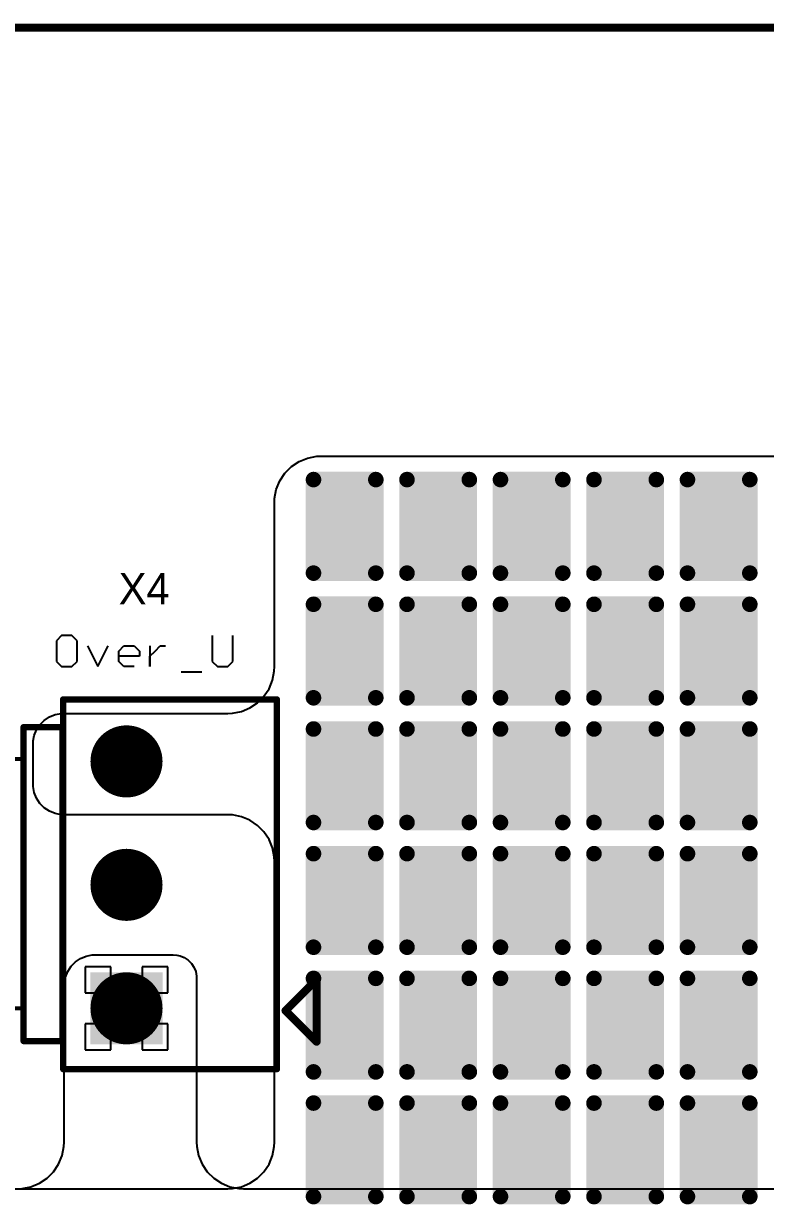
# Model space of a CAD drawing. Header units: millimetres. Extents: x 25 to 183, y 185 to 406.
# Drawn here: x 116.85 to 140.65, y 367.65 to 405.53 of the extents above; entities that cross this region are included whole.
import ezdxf

# ---------------------------------------------------------------- set-up
doc = ezdxf.new("R2010")
doc.units = ezdxf.units.MM
for name, color, linetype in [('BottomLayer', 5, 'Continuous'), ('BottomSolder', 6, 'Continuous'), ('Mechanical1', 6, 'Continuous'), ('PadHoleLayer', 156, 'Continuous'), ('TopLayer', 1, 'Continuous'), ('TopOverlay', 2, 'Continuous'), ('TopSolder', 216, 'Continuous')]:
    doc.layers.add(name, color=color, linetype=linetype)

# ---------------------------------------------------------------- blocks, each defined once
blk = doc.blocks.new('B3P_VH_1846')
at = {"layer": 'BottomLayer', "const_width": 1.028}
for points in [[(-0.514, 0, 1), (0.514, 0, 1)], [(3.446, 0, 1), (4.474, 0, 1)], [(7.406, 0, 1), (8.434, 0, 1)]]:
    blk.add_lwpolyline(points, format="xyb", close=True, dxfattribs=at)
at = {"layer": 'BottomSolder', "const_width": 1.156}
for points in [[(-0.578, 0, 1), (0.578, 0, 1)], [(3.382, 0, 1), (4.538, 0, 1)], [(7.342, 0, 1), (8.498, 0, 1)]]:
    blk.add_lwpolyline(points, format="xyb", close=True, dxfattribs=at)
at = {"layer": 'PadHoleLayer', "const_width": 0.75}
for points in [[(-0.375, 0, 1), (0.375, 0, 1)], [(3.585, 0, 1), (4.335, 0, 1)], [(7.545, 0, 1), (8.295, 0, 1)]]:
    blk.add_lwpolyline(points, format="xyb", close=True, dxfattribs=at)
at = {"layer": 'TopLayer', "const_width": 1.028}
for points in [[(3.446, 0, 1), (4.474, 0, 1)], [(7.406, 0, 1), (8.434, 0, 1)]]:
    blk.add_lwpolyline(points, format="xyb", close=True, dxfattribs=at)
at = {"layer": 'TopLayer'}
blk.add_solid([(-1.028, -1.028), (1.028, -1.028), (-1.028, 1.028), (1.028, 1.028)], dxfattribs=at)
at = {"layer": 'TopOverlay'}
for points, const_width in [([(0, 5.08), (0, 3.302)], 0.127), ([(0, 5.08), (8.001, 5.08)], 0.127), ([(8.001, 5.08), (8.001, 3.302)], 0.127), ([(-1.05, 3.302), (-1.05, 2.05)], 0.203), ([(-1.05, 3.302), (9.017, 3.302)], 0.203), ([(0, 3.302), (8.001, 3.302)], 0.127), ([(9.017, 3.302), (9.017, 2.05)], 0.203), ([(-1.95, 2.032), (9.906, 2.032)], 0.203), ([(-1.95, 2.032), (-1.95, -4.826)], 0.203), ([(-1.05, 2.05), (9.017, 2.05)], 0.203), ([(9.906, 2.032), (9.906, -4.826)], 0.203), ([(-1.95, -4.826), (9.906, -4.826)], 0.203), ([(-0.075, -5.1), (-1.075, -6.1)], 0.254), ([(-0.075, -5.1), (0.925, -6.1)], 0.254), ([(-1.075, -6.1), (0.925, -6.1)], 0.254)]:
    blk.add_lwpolyline(points, dxfattribs=dict(at, const_width=const_width))
for points, const_width in [([(-0.032, 5.08, 1), (0.032, 5.08, 1)], 0.0635), ([(-0.032, 5.08, 1), (0.032, 5.08, 1)], 0.0635), ([(7.969, 5.08, 1), (8.033, 5.08, 1)], 0.0635), ([(7.969, 5.08, 1), (8.033, 5.08, 1)], 0.0635), ([(-1.101, 3.302, 1), (-0.999, 3.302, 1)], 0.102), ([(-1.101, 3.302, 1), (-0.999, 3.302, 1)], 0.102), ([(-0.032, 3.302, 1), (0.032, 3.302, 1)], 0.0635), ([(-0.032, 3.302, 1), (0.032, 3.302, 1)], 0.0635), ([(7.969, 3.302, 1), (8.033, 3.302, 1)], 0.0635), ([(7.969, 3.302, 1), (8.033, 3.302, 1)], 0.0635), ([(8.966, 3.302, 1), (9.068, 3.302, 1)], 0.102), ([(8.966, 3.302, 1), (9.068, 3.302, 1)], 0.102), ([(-2.001, 2.032, 1), (-1.899, 2.032, 1)], 0.102), ([(-2.001, 2.032, 1), (-1.899, 2.032, 1)], 0.102), ([(-1.101, 2.05, 1), (-0.999, 2.05, 1)], 0.102), ([(-1.101, 2.05, 1), (-0.999, 2.05, 1)], 0.102), ([(8.966, 2.05, 1), (9.068, 2.05, 1)], 0.102), ([(8.966, 2.05, 1), (9.068, 2.05, 1)], 0.102), ([(9.855, 2.032, 1), (9.957, 2.032, 1)], 0.102), ([(9.855, 2.032, 1), (9.957, 2.032, 1)], 0.102), ([(-2.001, -4.826, 1), (-1.899, -4.826, 1)], 0.102), ([(-2.001, -4.826, 1), (-1.899, -4.826, 1)], 0.102), ([(9.855, -4.826, 1), (9.957, -4.826, 1)], 0.102), ([(9.855, -4.826, 1), (9.957, -4.826, 1)], 0.102), ([(-0.138, -5.1, 1), (-0.011, -5.1, 1)], 0.127), ([(-0.138, -5.1, 1), (-0.011, -5.1, 1)], 0.127), ([(-1.138, -6.1, 1), (-1.011, -6.1, 1)], 0.127), ([(-1.138, -6.1, 1), (-1.011, -6.1, 1)], 0.127), ([(0.862, -6.1, 1), (0.989, -6.1, 1)], 0.127), ([(0.862, -6.1, 1), (0.989, -6.1, 1)], 0.127)]:
    blk.add_lwpolyline(points, format="xyb", close=True, dxfattribs=dict(at, const_width=const_width))
at = {"layer": 'TopSolder', "const_width": 1.156}
for points in [[(3.382, 0, 1), (4.538, 0, 1)], [(7.342, 0, 1), (8.498, 0, 1)]]:
    blk.add_lwpolyline(points, format="xyb", close=True, dxfattribs=at)
at = {"layer": 'TopSolder'}
blk.add_solid([(-1.156, -1.156), (1.156, -1.156), (-1.156, 1.156), (1.156, 1.156)], dxfattribs=at)

msp = doc.modelspace()

# ---------------------------------------------------------------- linework, layer by layer
at = {"layer": 'BottomLayer'}
for p, q in [((125.962, 391.592), (126.252, 391.65)), ((126.252, 391.65), (126.4, 391.65)), ((126.4, 391.65), (127.4, 391.65)), ((127.4, 391.65), (127.9, 391.65)), ((127.9, 391.65), (156.899, 391.65)), ((125.235, 391.106), (125.444, 391.315)), ((125.444, 391.315), (125.689, 391.479)), ((125.689, 391.479), (125.962, 391.592)), ((125.071, 390.86), (125.235, 391.106)), ((124.9, 390.298), (124.957, 390.587)), ((124.957, 390.587), (125.071, 390.86)), ((124.9, 390.15), (124.9, 390.298)), ((124.9, 390.023), (124.9, 390.15)), ((124.9, 390.15), (124.9, 390.15)), ((124.9, 384.9), (124.9, 390.023)), ((124.893, 384.753), (124.9, 384.9)), ((124.723, 384.193), (124.835, 384.465)), ((124.835, 384.465), (124.893, 384.753)), ((124.56, 383.948), (124.723, 384.193)), ((124.107, 383.577), (124.352, 383.74)), ((124.352, 383.74), (124.56, 383.948)), ((117.676, 383.286), (117.858, 383.362)), ((117.858, 383.362), (118.051, 383.4)), ((118.051, 383.4), (118.15, 383.4)), ((118.15, 383.4), (123.274, 383.4)), ((123.274, 383.4), (123.275, 383.4)), ((123.275, 383.4), (123.4, 383.4)), ((123.4, 383.4), (123.547, 383.407)), ((123.4, 383.4), (123.4, 383.4)), ((123.547, 383.407), (123.835, 383.465)), ((123.835, 383.465), (124.107, 383.577)), ((117.264, 382.874), (117.373, 383.037)), ((117.373, 383.037), (117.512, 383.177)), ((117.512, 383.177), (117.676, 383.286)), ((117.155, 382.525), (117.188, 382.692)), ((117.188, 382.692), (117.264, 382.874)), ((117.15, 382.4), (117.151, 382.426)), ((117.15, 381.052), (117.15, 382.4)), ((117.15, 382.4), (117.15, 382.4)), ((117.151, 382.426), (117.155, 382.525)), ((117.188, 380.858), (117.15, 381.052)), ((117.264, 380.676), (117.188, 380.858)), ((117.373, 380.513), (117.264, 380.676)), ((117.512, 380.373), (117.373, 380.513)), ((117.676, 380.264), (117.512, 380.373)), ((117.858, 380.189), (117.676, 380.264)), ((118.051, 380.15), (117.858, 380.189)), ((118.15, 380.15), (118.051, 380.15)), ((123.4, 380.15), (118.15, 380.15)), ((118.15, 380.15), (118.15, 380.15)), ((123.547, 380.143), (123.4, 380.15)), ((123.835, 380.085), (123.547, 380.143)), ((124.107, 379.973), (123.835, 380.085)), ((124.352, 379.809), (124.107, 379.973)), ((124.559, 379.602), (124.352, 379.809)), ((124.723, 379.357), (124.559, 379.602)), ((124.835, 379.085), (124.723, 379.357)), ((124.893, 378.797), (124.835, 379.085)), ((124.9, 378.65), (124.893, 378.797)), ((124.9, 369.65), (124.9, 378.65)), ((124.9, 378.65), (124.9, 378.65)), ((124.9, 378.65), (124.9, 378.65)), ((124.835, 369.214), (124.893, 369.503)), ((124.893, 369.503), (124.9, 369.65)), ((124.56, 368.698), (124.723, 368.943)), ((124.723, 368.943), (124.835, 369.214)), ((124.352, 368.49), (124.56, 368.698)), ((123.547, 368.157), (123.835, 368.214)), ((123.835, 368.214), (124.107, 368.327)), ((124.107, 368.327), (124.352, 368.49)), ((80.9, 368.15), (123.274, 368.15)), ((123.274, 368.15), (123.275, 368.15)), ((123.275, 368.15), (123.4, 368.15)), ((123.4, 368.15), (123.547, 368.157)), ((123.4, 368.15), (123.4, 368.15))]:
    msp.add_line(p, q, dxfattribs=at)
at = {"layer": 'BottomSolder', "const_width": 0.25}
for points in [[(126.025, 390.9, 1), (126.275, 390.9, 1)], [(128.025, 390.9, 1), (128.275, 390.9, 1)], [(129.025, 390.9, 1), (129.275, 390.9, 1)], [(131.025, 390.9, 1), (131.275, 390.9, 1)], [(132.025, 390.9, 1), (132.275, 390.9, 1)], [(134.025, 390.9, 1), (134.275, 390.9, 1)], [(135.025, 390.9, 1), (135.275, 390.9, 1)], [(137.025, 390.9, 1), (137.275, 390.9, 1)], [(138.025, 390.9, 1), (138.275, 390.9, 1)], [(140.025, 390.9, 1), (140.275, 390.9, 1)], [(126.025, 387.9, 1), (126.275, 387.9, 1)], [(128.025, 387.9, 1), (128.275, 387.9, 1)], [(129.025, 387.9, 1), (129.275, 387.9, 1)], [(131.025, 387.9, 1), (131.275, 387.9, 1)], [(132.025, 387.9, 1), (132.275, 387.9, 1)], [(134.025, 387.9, 1), (134.275, 387.9, 1)], [(135.025, 387.9, 1), (135.275, 387.9, 1)], [(137.025, 387.9, 1), (137.275, 387.9, 1)], [(138.025, 387.9, 1), (138.275, 387.9, 1)], [(140.025, 387.9, 1), (140.275, 387.9, 1)], [(126.025, 386.9, 1), (126.275, 386.9, 1)], [(128.025, 386.9, 1), (128.275, 386.9, 1)], [(129.025, 386.9, 1), (129.275, 386.9, 1)], [(131.025, 386.9, 1), (131.275, 386.9, 1)], [(132.025, 386.9, 1), (132.275, 386.9, 1)], [(134.025, 386.9, 1), (134.275, 386.9, 1)], [(135.025, 386.9, 1), (135.275, 386.9, 1)], [(137.025, 386.9, 1), (137.275, 386.9, 1)], [(138.025, 386.9, 1), (138.275, 386.9, 1)], [(140.025, 386.9, 1), (140.275, 386.9, 1)], [(126.025, 383.9, 1), (126.275, 383.9, 1)], [(128.025, 383.9, 1), (128.275, 383.9, 1)], [(129.025, 383.9, 1), (129.275, 383.9, 1)], [(131.025, 383.9, 1), (131.275, 383.9, 1)], [(132.025, 383.9, 1), (132.275, 383.9, 1)], [(134.025, 383.9, 1), (134.275, 383.9, 1)], [(135.025, 383.9, 1), (135.275, 383.9, 1)], [(137.025, 383.9, 1), (137.275, 383.9, 1)], [(138.025, 383.9, 1), (138.275, 383.9, 1)], [(140.025, 383.9, 1), (140.275, 383.9, 1)], [(126.025, 382.9, 1), (126.275, 382.9, 1)], [(128.025, 382.9, 1), (128.275, 382.9, 1)], [(129.025, 382.9, 1), (129.275, 382.9, 1)], [(131.025, 382.9, 1), (131.275, 382.9, 1)], [(132.025, 382.9, 1), (132.275, 382.9, 1)], [(134.025, 382.9, 1), (134.275, 382.9, 1)], [(135.025, 382.9, 1), (135.275, 382.9, 1)], [(137.025, 382.9, 1), (137.275, 382.9, 1)], [(138.025, 382.9, 1), (138.275, 382.9, 1)], [(140.025, 382.9, 1), (140.275, 382.9, 1)], [(126.025, 379.9, 1), (126.275, 379.9, 1)], [(128.025, 379.9, 1), (128.275, 379.9, 1)], [(129.025, 379.9, 1), (129.275, 379.9, 1)], [(131.025, 379.9, 1), (131.275, 379.9, 1)], [(132.025, 379.9, 1), (132.275, 379.9, 1)], [(134.025, 379.9, 1), (134.275, 379.9, 1)], [(135.025, 379.9, 1), (135.275, 379.9, 1)], [(137.025, 379.9, 1), (137.275, 379.9, 1)], [(138.025, 379.9, 1), (138.275, 379.9, 1)], [(140.025, 379.9, 1), (140.275, 379.9, 1)], [(126.025, 378.9, 1), (126.275, 378.9, 1)], [(128.025, 378.9, 1), (128.275, 378.9, 1)], [(129.025, 378.9, 1), (129.275, 378.9, 1)], [(131.025, 378.9, 1), (131.275, 378.9, 1)], [(132.025, 378.9, 1), (132.275, 378.9, 1)], [(134.025, 378.9, 1), (134.275, 378.9, 1)], [(135.025, 378.9, 1), (135.275, 378.9, 1)], [(137.025, 378.9, 1), (137.275, 378.9, 1)], [(138.025, 378.9, 1), (138.275, 378.9, 1)], [(140.025, 378.9, 1), (140.275, 378.9, 1)], [(126.025, 375.9, 1), (126.275, 375.9, 1)], [(128.025, 375.9, 1), (128.275, 375.9, 1)], [(129.025, 375.9, 1), (129.275, 375.9, 1)], [(131.025, 375.9, 1), (131.275, 375.9, 1)], [(132.025, 375.9, 1), (132.275, 375.9, 1)], [(134.025, 375.9, 1), (134.275, 375.9, 1)], [(135.025, 375.9, 1), (135.275, 375.9, 1)], [(137.025, 375.9, 1), (137.275, 375.9, 1)], [(138.025, 375.9, 1), (138.275, 375.9, 1)], [(140.025, 375.9, 1), (140.275, 375.9, 1)], [(126.025, 374.9, 1), (126.275, 374.9, 1)], [(128.025, 374.9, 1), (128.275, 374.9, 1)], [(129.025, 374.9, 1), (129.275, 374.9, 1)], [(131.025, 374.9, 1), (131.275, 374.9, 1)], [(132.025, 374.9, 1), (132.275, 374.9, 1)], [(134.025, 374.9, 1), (134.275, 374.9, 1)], [(135.025, 374.9, 1), (135.275, 374.9, 1)], [(137.025, 374.9, 1), (137.275, 374.9, 1)], [(138.025, 374.9, 1), (138.275, 374.9, 1)], [(140.025, 374.9, 1), (140.275, 374.9, 1)], [(126.025, 371.9, 1), (126.275, 371.9, 1)], [(128.025, 371.9, 1), (128.275, 371.9, 1)], [(129.025, 371.9, 1), (129.275, 371.9, 1)], [(131.025, 371.9, 1), (131.275, 371.9, 1)], [(132.025, 371.9, 1), (132.275, 371.9, 1)], [(134.025, 371.9, 1), (134.275, 371.9, 1)], [(135.025, 371.9, 1), (135.275, 371.9, 1)], [(137.025, 371.9, 1), (137.275, 371.9, 1)], [(138.025, 371.9, 1), (138.275, 371.9, 1)], [(140.025, 371.9, 1), (140.275, 371.9, 1)], [(126.025, 370.9, 1), (126.275, 370.9, 1)], [(128.025, 370.9, 1), (128.275, 370.9, 1)], [(129.025, 370.9, 1), (129.275, 370.9, 1)], [(131.025, 370.9, 1), (131.275, 370.9, 1)], [(132.025, 370.9, 1), (132.275, 370.9, 1)], [(134.025, 370.9, 1), (134.275, 370.9, 1)], [(135.025, 370.9, 1), (135.275, 370.9, 1)], [(137.025, 370.9, 1), (137.275, 370.9, 1)], [(138.025, 370.9, 1), (138.275, 370.9, 1)], [(140.025, 370.9, 1), (140.275, 370.9, 1)], [(126.025, 367.9, 1), (126.275, 367.9, 1)], [(128.025, 367.9, 1), (128.275, 367.9, 1)], [(129.025, 367.9, 1), (129.275, 367.9, 1)], [(131.025, 367.9, 1), (131.275, 367.9, 1)], [(132.025, 367.9, 1), (132.275, 367.9, 1)], [(134.025, 367.9, 1), (134.275, 367.9, 1)], [(135.025, 367.9, 1), (135.275, 367.9, 1)], [(137.025, 367.9, 1), (137.275, 367.9, 1)], [(138.025, 367.9, 1), (138.275, 367.9, 1)], [(140.025, 367.9, 1), (140.275, 367.9, 1)]]:
    msp.add_lwpolyline(points, format="xyb", close=True, dxfattribs=at)
at = {"layer": 'BottomSolder'}
for points in [[(128.4, 387.9), (128.4, 390.9), (125.9, 387.9), (125.9, 390.9)], [(128.15, 387.65), (128.15, 391.15), (126.15, 387.65), (126.15, 391.15)], [(131.4, 387.9), (131.4, 390.9), (128.9, 387.9), (128.9, 390.9)], [(131.15, 387.65), (131.15, 391.15), (129.15, 387.65), (129.15, 391.15)], [(134.4, 387.9), (134.4, 390.9), (131.9, 387.9), (131.9, 390.9)], [(134.15, 387.65), (134.15, 391.15), (132.15, 387.65), (132.15, 391.15)], [(137.4, 387.9), (137.4, 390.9), (134.9, 387.9), (134.9, 390.9)], [(137.15, 387.65), (137.15, 391.15), (135.15, 387.65), (135.15, 391.15)], [(140.4, 387.9), (140.4, 390.9), (137.9, 387.9), (137.9, 390.9)], [(140.15, 387.65), (140.15, 391.15), (138.15, 387.65), (138.15, 391.15)], [(128.15, 383.65), (128.15, 387.15), (126.15, 383.65), (126.15, 387.15)], [(131.15, 383.65), (131.15, 387.15), (129.15, 383.65), (129.15, 387.15)], [(134.15, 383.65), (134.15, 387.15), (132.15, 383.65), (132.15, 387.15)], [(137.15, 383.65), (137.15, 387.15), (135.15, 383.65), (135.15, 387.15)], [(140.15, 383.65), (140.15, 387.15), (138.15, 383.65), (138.15, 387.15)], [(128.4, 383.9), (128.4, 386.9), (125.9, 383.9), (125.9, 386.9)], [(131.4, 383.9), (131.4, 386.9), (128.9, 383.9), (128.9, 386.9)], [(134.4, 383.9), (134.4, 386.9), (131.9, 383.9), (131.9, 386.9)], [(137.4, 383.9), (137.4, 386.9), (134.9, 383.9), (134.9, 386.9)], [(140.4, 383.9), (140.4, 386.9), (137.9, 383.9), (137.9, 386.9)], [(128.15, 379.65), (128.15, 383.15), (126.15, 379.65), (126.15, 383.15)], [(131.15, 379.65), (131.15, 383.15), (129.15, 379.65), (129.15, 383.15)], [(134.15, 379.65), (134.15, 383.15), (132.15, 379.65), (132.15, 383.15)], [(137.15, 379.65), (137.15, 383.15), (135.15, 379.65), (135.15, 383.15)], [(140.15, 379.65), (140.15, 383.15), (138.15, 379.65), (138.15, 383.15)], [(128.4, 379.9), (128.4, 382.9), (125.9, 379.9), (125.9, 382.9)], [(131.4, 379.9), (131.4, 382.9), (128.9, 379.9), (128.9, 382.9)], [(134.4, 379.9), (134.4, 382.9), (131.9, 379.9), (131.9, 382.9)], [(137.4, 379.9), (137.4, 382.9), (134.9, 379.9), (134.9, 382.9)], [(140.4, 379.9), (140.4, 382.9), (137.9, 379.9), (137.9, 382.9)], [(128.15, 375.65), (128.15, 379.15), (126.15, 375.65), (126.15, 379.15)], [(131.15, 375.65), (131.15, 379.15), (129.15, 375.65), (129.15, 379.15)], [(134.15, 375.65), (134.15, 379.15), (132.15, 375.65), (132.15, 379.15)], [(137.15, 375.65), (137.15, 379.15), (135.15, 375.65), (135.15, 379.15)], [(140.15, 375.65), (140.15, 379.15), (138.15, 375.65), (138.15, 379.15)], [(128.4, 375.9), (128.4, 378.9), (125.9, 375.9), (125.9, 378.9)], [(131.4, 375.9), (131.4, 378.9), (128.9, 375.9), (128.9, 378.9)], [(134.4, 375.9), (134.4, 378.9), (131.9, 375.9), (131.9, 378.9)], [(137.4, 375.9), (137.4, 378.9), (134.9, 375.9), (134.9, 378.9)], [(140.4, 375.9), (140.4, 378.9), (137.9, 375.9), (137.9, 378.9)], [(128.15, 371.65), (128.15, 375.15), (126.15, 371.65), (126.15, 375.15)], [(131.15, 371.65), (131.15, 375.15), (129.15, 371.65), (129.15, 375.15)], [(134.15, 371.65), (134.15, 375.15), (132.15, 371.65), (132.15, 375.15)], [(137.15, 371.65), (137.15, 375.15), (135.15, 371.65), (135.15, 375.15)], [(140.15, 371.65), (140.15, 375.15), (138.15, 371.65), (138.15, 375.15)], [(128.4, 371.9), (128.4, 374.9), (125.9, 371.9), (125.9, 374.9)], [(131.4, 371.9), (131.4, 374.9), (128.9, 371.9), (128.9, 374.9)], [(134.4, 371.9), (134.4, 374.9), (131.9, 371.9), (131.9, 374.9)], [(137.4, 371.9), (137.4, 374.9), (134.9, 371.9), (134.9, 374.9)], [(140.4, 371.9), (140.4, 374.9), (137.9, 371.9), (137.9, 374.9)], [(128.4, 367.9), (128.4, 370.9), (125.9, 367.9), (125.9, 370.9)], [(128.15, 367.65), (128.15, 371.15), (126.15, 367.65), (126.15, 371.15)], [(131.4, 367.9), (131.4, 370.9), (128.9, 367.9), (128.9, 370.9)], [(131.15, 367.65), (131.15, 371.15), (129.15, 367.65), (129.15, 371.15)], [(134.4, 367.9), (134.4, 370.9), (131.9, 367.9), (131.9, 370.9)], [(134.15, 367.65), (134.15, 371.15), (132.15, 367.65), (132.15, 371.15)], [(137.4, 367.9), (137.4, 370.9), (134.9, 367.9), (134.9, 370.9)], [(137.15, 367.65), (137.15, 371.15), (135.15, 367.65), (135.15, 371.15)], [(140.4, 367.9), (140.4, 370.9), (137.9, 367.9), (137.9, 370.9)], [(140.15, 367.65), (140.15, 371.15), (138.15, 367.65), (138.15, 371.15)]]:
    msp.add_solid(points, dxfattribs=at)
at = {"layer": 'Mechanical1', "const_width": 0.254}
msp.add_lwpolyline([(30.4, 405.4), (178.4, 405.4)], dxfattribs=at)
at = {"layer": 'TopLayer'}
for p, q in [((118.373, 375.287), (118.513, 375.427)), ((118.513, 375.427), (118.676, 375.536)), ((118.676, 375.536), (118.858, 375.612)), ((118.858, 375.612), (119.052, 375.65)), ((119.052, 375.65), (121.65, 375.65)), ((121.65, 375.65), (121.65, 375.65)), ((121.65, 375.65), (121.65, 375.65)), ((121.65, 375.65), (121.65, 375.65)), ((121.65, 375.65), (121.767, 375.641)), ((121.767, 375.641), (121.869, 375.621)), ((121.869, 375.621), (122.005, 375.565)), ((122.005, 375.565), (122.128, 375.483)), ((122.128, 375.483), (122.233, 375.378)), ((122.233, 375.378), (122.315, 375.255)), ((118.188, 374.942), (118.264, 375.124)), ((118.264, 375.124), (118.373, 375.287)), ((119.65, 375.268), (118.822, 375.268)), ((118.822, 375.268), (118.822, 374.44)), ((119.65, 374.44), (119.65, 375.268)), ((121.478, 375.268), (120.65, 375.268)), ((120.65, 375.268), (120.65, 374.44)), ((121.478, 374.44), (121.478, 375.268)), ((122.315, 375.255), (122.371, 375.119)), ((122.371, 375.119), (122.4, 374.974)), ((118.15, 374.65), (118.155, 374.775)), ((118.15, 369.65), (118.15, 374.65)), ((118.15, 374.65), (118.15, 374.65)), ((118.15, 374.65), (118.15, 374.65)), ((118.155, 374.775), (118.188, 374.942)), ((122.4, 374.974), (122.4, 369.65)), ((118.822, 374.44), (119.65, 374.44)), ((120.65, 374.44), (121.478, 374.44)), ((119.65, 373.44), (118.822, 373.44)), ((118.822, 373.44), (118.822, 372.612)), ((119.65, 372.612), (119.65, 373.44)), ((121.478, 373.44), (120.65, 373.44)), ((120.65, 373.44), (120.65, 372.612)), ((121.478, 372.612), (121.478, 373.44)), ((118.822, 372.612), (119.65, 372.612)), ((120.65, 372.612), (121.478, 372.612)), ((118.085, 369.215), (118.143, 369.503)), ((118.143, 369.503), (118.15, 369.65)), ((122.4, 369.65), (122.407, 369.503)), ((122.407, 369.503), (122.465, 369.215)), ((117.81, 368.698), (117.973, 368.943)), ((117.973, 368.943), (118.085, 369.215)), ((122.465, 369.215), (122.577, 368.943)), ((122.577, 368.943), (122.74, 368.698)), ((117.602, 368.49), (117.81, 368.698)), ((122.74, 368.698), (122.948, 368.49)), ((116.797, 368.157), (117.085, 368.215)), ((117.085, 368.215), (117.357, 368.327)), ((117.357, 368.327), (117.602, 368.49)), ((122.948, 368.49), (123.193, 368.327)), ((123.193, 368.327), (123.465, 368.215)), ((123.465, 368.215), (123.753, 368.157)), ((123.753, 368.157), (123.9, 368.15)), ((123.9, 368.15), (158.523, 368.15))]:
    msp.add_line(p, q, dxfattribs=at)
at = {"layer": 'TopOverlay'}
for p, q in [((118.067, 385.9), (117.9, 385.733)), ((117.9, 385.733), (117.9, 385.067)), ((118.4, 385.9), (118.067, 385.9)), ((118.566, 385.733), (118.4, 385.9)), ((118.566, 385.067), (118.566, 385.733)), ((122.898, 385.9), (122.898, 385.067)), ((123.565, 385.067), (123.565, 385.9)), ((118.9, 385.566), (119.233, 384.9)), ((119.233, 384.9), (119.566, 385.566)), ((119.899, 385.4), (120.066, 385.566)), ((119.899, 385.067), (119.899, 385.4)), ((120.566, 385.233), (119.899, 385.233)), ((120.066, 385.566), (120.399, 385.566)), ((120.399, 385.566), (120.566, 385.4)), ((120.566, 385.4), (120.566, 385.233)), ((120.899, 385.566), (120.899, 384.9)), ((120.899, 385.233), (121.066, 385.4)), ((120.899, 384.9), (120.899, 385.233)), ((121.066, 385.4), (121.232, 385.566)), ((121.232, 385.566), (121.399, 385.566)), ((117.9, 385.067), (118.067, 384.9)), ((118.067, 384.9), (118.4, 384.9)), ((118.4, 384.9), (118.566, 385.067)), ((120.066, 384.9), (119.899, 385.067)), ((120.399, 384.9), (120.066, 384.9)), ((122.898, 385.067), (123.065, 384.9)), ((123.065, 384.9), (123.398, 384.9)), ((123.398, 384.9), (123.565, 385.067)), ((121.899, 384.733), (122.565, 384.733))]:
    msp.add_line(p, q, dxfattribs=at)

# ---------------------------------------------------------------- block references
at = {"rotation": 90}
msp.add_blockref('B3P_VH_1846', (120.15, 373.94), dxfattribs=at)

# ---------------------------------------------------------------- texts
at = {"layer": 'TopOverlay'}
msp.add_text('X4', height=1, dxfattribs=at).set_placement((119.9, 386.9))

doc.saveas('drawing.dxf')
